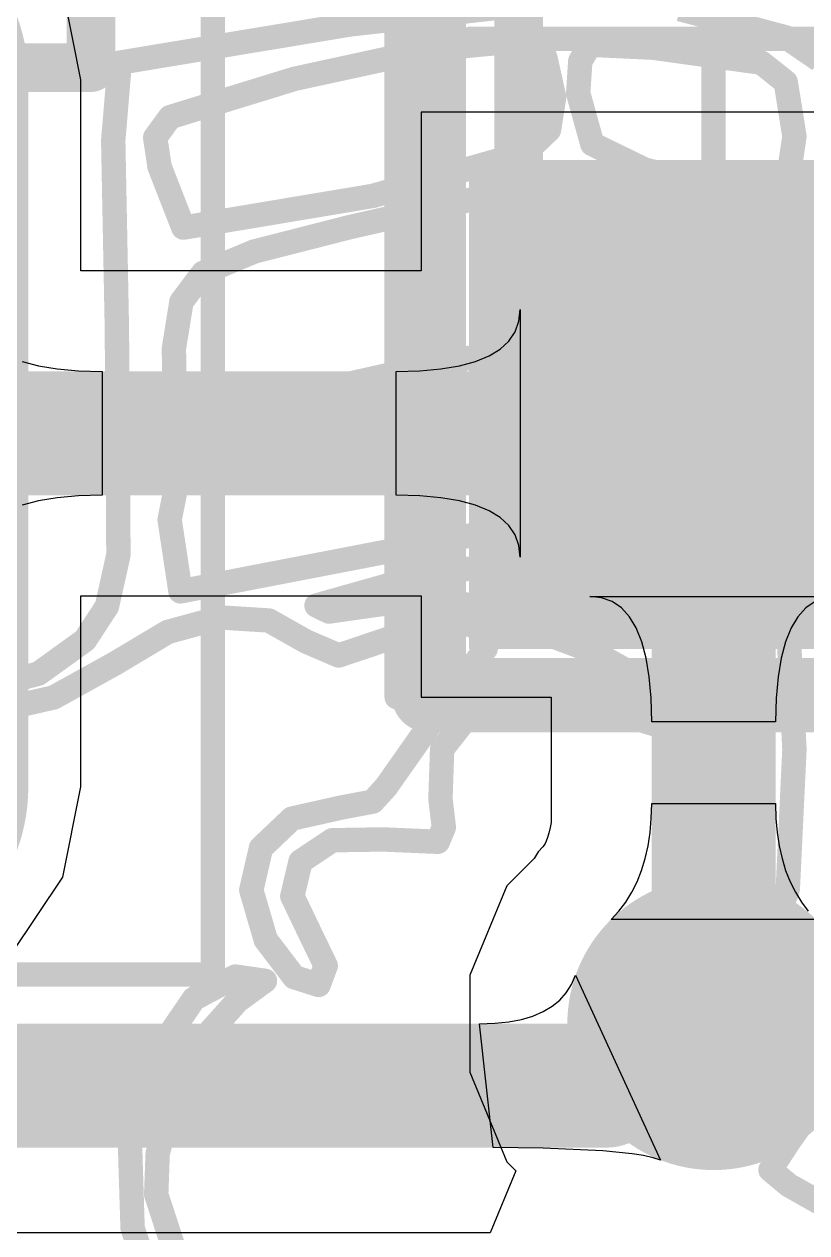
# Model space of a CAD drawing. Header units: inches. Extents: x 1.37 to 4.6, y 1.74 to 5.29.
# Drawn here: x 3.4121 to 3.4752, y 2.7634 to 2.8609 of the extents above; entities that cross this region are included whole.
import ezdxf

# ---------------------------------------------------------------- set-up
doc = ezdxf.new("R2010")
doc.units = ezdxf.units.IN
doc.header["$MEASUREMENT"] = 0
for name, color, linetype in [('BottomLayer', 5, 'Continuous'), ('BottomOverlay', 54, 'Continuous'), ('Mechanical13', 56, 'Continuous'), ('Mechanical15', 56, 'Continuous'), ('TopLayer', 1, 'Continuous'), ('TopOverlay', 2, 'Continuous'), ('TopPaste', 8, 'Continuous'), ('TopSolder', 216, 'Continuous'), ('ViaHoleLayer', 16, 'Continuous')]:
    doc.layers.add(name, color=color, linetype=linetype)

# ---------------------------------------------------------------- blocks, each defined once
blk = doc.blocks.new('SOP_16_20')
at = {"layer": 'TopSolder'}
h = blk.add_hatch(color=216, dxfattribs=at)
edge = h.paths.add_edge_path()
edge.add_arc((0.134843, 0.175), 0.014827, 270, 450)
edge.add_line((0.134843, 0.189827), (0.077756, 0.189827))
edge.add_arc((0.077756, 0.175), 0.014827, 90, 270)
edge.add_line((0.077756, 0.160173), (0.134843, 0.160173))
at = {"layer": 'Mechanical13', "const_width": 0.003937}
for points in [[(0.076772, 0.194882), (-0.076772, 0.194882)], [(0.076772, -0.194882), (0.076772, 0.194882)]]:
    blk.add_lwpolyline(points, dxfattribs=at)
at = {"layer": 'Mechanical13', "const_width": 0.001969}
blk.add_lwpolyline([(0.075787, 0.194882, 1), (0.077756, 0.194882, 1)], format="xyb", close=True, dxfattribs=at)
blk.add_lwpolyline([(0.075787, 0.194882, 1), (0.077756, 0.194882, 1)], format="xyb", close=True, dxfattribs=at)
at = {"layer": 'Mechanical15', "const_width": 0.001969}
for points in [[(0.15, 0.204724), (-0.15, 0.204724)], [(0.15, -0.204724), (0.15, 0.204724)]]:
    blk.add_lwpolyline(points, dxfattribs=at)
at = {"layer": 'Mechanical15', "const_width": 0.000984}
blk.add_lwpolyline([(0.149508, 0.204724, 1), (0.150492, 0.204724, 1)], format="xyb", close=True, dxfattribs=at)
blk.add_lwpolyline([(0.149508, 0.204724, 1), (0.150492, 0.204724, 1)], format="xyb", close=True, dxfattribs=at)
blk = doc.blocks.new('CAP_0603_167')
at = {"layer": 'TopLayer'}
blk.add_hatch(color=1, dxfattribs=at).paths.add_polyline_path([(0.011779, 0.018748), (0.043276, 0.018748), (0.043276, -0.012748), (0.011779, -0.012748)])
at = {"layer": 'TopPaste'}
blk.add_hatch(color=8, dxfattribs=at).paths.add_polyline_path([(0.011779, 0.018748), (0.043276, 0.018748), (0.043276, -0.012748), (0.011779, -0.012748)])
at = {"layer": 'TopSolder'}
blk.add_hatch(color=216, dxfattribs=at).paths.add_polyline_path([(0.007779, 0.022748), (0.047276, 0.022748), (0.047276, -0.016748), (0.007779, -0.016748)])
at = {"layer": 'Mechanical13', "const_width": 0.003937}
for points in [[(0.029496, -0.012748), (0.029496, 0.018748)], [(0.029496, -0.012748), (-0.033496, -0.012748)]]:
    blk.add_lwpolyline(points, dxfattribs=at)
at = {"layer": 'Mechanical13', "const_width": 0.001969}
blk.add_lwpolyline([(0.028512, -0.012748, 1), (0.03048, -0.012748, 1)], format="xyb", close=True, dxfattribs=at)
blk.add_lwpolyline([(0.028512, -0.012748, 1), (0.03048, -0.012748, 1)], format="xyb", close=True, dxfattribs=at)
at = {"layer": 'Mechanical15', "const_width": 0.001969}
for points in [[(0.05115, -0.022591), (0.05115, 0.028591)], [(-0.002, -0.016685), (-0.002, 0.022685)], [(0.017685, 0.003), (-0.021685, 0.003)], [(0.05115, -0.022591), (-0.05515, -0.022591)]]:
    blk.add_lwpolyline(points, dxfattribs=at)
at = {"layer": 'Mechanical15', "const_width": 0.000984}
for points in [[(0.017193, 0.003, 1), (0.018177, 0.003, 1)], [(-0.002492, -0.016685, 1), (-0.001508, -0.016685, 1)], [(0.050658, -0.022591, 1), (0.051642, -0.022591, 1)], [(0.050658, -0.022591, 1), (0.051642, -0.022591, 1)]]:
    blk.add_lwpolyline(points, format="xyb", close=True, dxfattribs=at)
at = {"layer": 'TopOverlay', "const_width": 0.006}
for points in [[(0.051, -0.02), (0.051, 0.026)], [(0.051, -0.02), (-0.054925, -0.02)]]:
    blk.add_lwpolyline(points, dxfattribs=at)
at = {"layer": 'TopOverlay', "const_width": 0.003}
blk.add_lwpolyline([(0.0495, -0.02, 1), (0.0525, -0.02, 1)], format="xyb", close=True, dxfattribs=at)
blk.add_lwpolyline([(0.0495, -0.02, 1), (0.0525, -0.02, 1)], format="xyb", close=True, dxfattribs=at)

msp = doc.modelspace()

# ---------------------------------------------------------------- hatches: boundary and pattern name
at = {"layer": 'BottomLayer'}
h = msp.add_hatch(color=5, dxfattribs=at)
edge = h.paths.add_edge_path()
edge.add_arc((3.467715, 2.780232), 0.011811, 0, 360)
at = {"layer": 'TopLayer'}
h = msp.add_hatch(color=1, dxfattribs=at)
edge = h.paths.add_edge_path()
edge.add_arc((3.467715, 2.780232), 0.011811, 0, 360)
at = {"layer": 'ViaHoleLayer'}
h = msp.add_hatch(color=16, dxfattribs=at)
edge = h.paths.add_edge_path()
edge.add_arc((3.467715, 2.780232), 0.005906, 0, 360)

# ---------------------------------------------------------------- linework, layer by layer
at = {"layer": 'BottomLayer'}
for p, q in [((3.455822, 2.78274), (3.456248, 2.783406)), ((3.456248, 2.783406), (3.456574, 2.784151)), ((3.456574, 2.784151), (3.463433, 2.769224)), ((3.455296, 2.782152), (3.455822, 2.78274)), ((3.453945, 2.781211), (3.454671, 2.781643)), ((3.454671, 2.781643), (3.455296, 2.782152)), ((3.451169, 2.780388), (3.452194, 2.780584)), ((3.452194, 2.780584), (3.45312, 2.780859)), ((3.45312, 2.780859), (3.453945, 2.781211)), ((3.448818, 2.780232), (3.450043, 2.780271)), ((3.449928, 2.770231), (3.448818, 2.780232)), ((3.450043, 2.780271), (3.451169, 2.780388)), ((3.453961, 2.770191), (3.449928, 2.770231)), ((3.458762, 2.76998), (3.453961, 2.770191)), ((3.46113, 2.769738), (3.458762, 2.76998)), ((3.462064, 2.769587), (3.46113, 2.769738)), ((3.462832, 2.769415), (3.462064, 2.769587)), ((3.463433, 2.769224), (3.462832, 2.769415))]:
    msp.add_line(p, q, dxfattribs=at)
at = {"layer": 'BottomLayer', "const_width": 0.01}
for points in [[(3.459029, 2.775231), (3.464029, 2.780232)], [(3.464029, 2.780232), (3.467715, 2.780232)], [(3.467715, 2.780232), (4.042715, 2.780232)], [(2.917715, 2.775231), (3.459029, 2.775231)]]:
    msp.add_lwpolyline(points, dxfattribs=at)
at = {"layer": 'BottomLayer', "const_width": 0.005}
for points in [[(3.461529, 2.780232, 1), (3.466529, 2.780232, 1)], [(3.461529, 2.780232, 1), (3.466529, 2.780232, 1)], [(3.465215, 2.780232, 1), (3.470215, 2.780232, 1)], [(3.465215, 2.780232, 1), (3.470215, 2.780232, 1)], [(3.456529, 2.775231, 1), (3.461529, 2.775231, 1)], [(3.456529, 2.775231, 1), (3.461529, 2.775231, 1)]]:
    msp.add_lwpolyline(points, format="xyb", close=True, dxfattribs=at)
at = {"layer": 'BottomOverlay', "const_width": 0.001969}
for points in [[(3.438346, 2.860924), (3.452869, 2.862562)], [(3.464998, 2.86216), (3.473609, 2.859864)], [(3.419768, 2.857839), (3.438346, 2.860924)], [(3.444849, 2.858914), (3.451194, 2.859515)], [(3.451194, 2.859515), (3.454126, 2.858256)], [(3.473609, 2.859864), (3.476244, 2.858052)], [(3.433899, 2.856539), (3.444849, 2.858914)], [(3.456952, 2.857975), (3.457745, 2.859287)], [(3.457745, 2.859287), (3.462842, 2.859046)], [(3.462842, 2.859046), (3.471573, 2.857834)], [(3.41924, 2.851549), (3.419768, 2.857839)], [(3.454126, 2.858256), (3.454838, 2.855055)], [(3.456779, 2.855375), (3.456952, 2.857975)], [(3.471573, 2.857834), (3.473539, 2.856267)], [(3.423828, 2.853439), (3.433899, 2.856539)], [(3.473539, 2.856267), (3.474241, 2.851883)], [(3.454424, 2.852414), (3.454838, 2.855055)], [(3.456779, 2.855375), (3.45792, 2.851265)], [(3.422627, 2.851793), (3.423828, 2.853439)], [(3.422627, 2.851793), (3.422983, 2.849434)], [(3.452511, 2.850568), (3.454424, 2.852414)], [(3.473561, 2.847323), (3.474241, 2.851883)], [(3.41924, 2.851549), (3.419535, 2.836436)], [(3.45792, 2.851265), (3.462114, 2.849221)], [(3.440181, 2.847077), (3.452511, 2.850568)], [(3.422983, 2.849434), (3.4249, 2.844519)], [(3.462114, 2.849221), (3.470846, 2.846939)], [(3.438346, 2.844562), (3.453383, 2.847973)], [(3.453383, 2.847973), (3.454411, 2.846195)], [(3.4249, 2.844519), (3.440181, 2.847077)], [(3.456779, 2.841471), (3.457431, 2.84687)], [(3.457431, 2.84687), (3.458467, 2.84761)], [(3.458467, 2.84761), (3.460174, 2.847385)], [(3.460174, 2.847385), (3.468905, 2.845103)], [(3.470846, 2.846939), (3.472521, 2.846702)], [(3.472521, 2.846702), (3.473561, 2.847323)], [(3.454411, 2.846195), (3.454838, 2.841696)], [(3.468905, 2.845103), (3.471577, 2.844225)], [(3.430619, 2.842589), (3.438346, 2.844562)], [(3.471577, 2.844225), (3.473207, 2.842947)], [(3.473207, 2.842947), (3.47402, 2.840969)], [(3.4265, 2.840866), (3.430619, 2.842589)], [(3.454623, 2.837951), (3.454838, 2.841696)], [(3.456779, 2.841471), (3.457572, 2.835803)], [(3.47402, 2.840969), (3.474241, 2.837994)], [(3.424751, 2.838539), (3.4265, 2.840866)], [(3.424137, 2.834756), (3.424751, 2.838539)], [(3.453172, 2.835753), (3.454623, 2.837951)], [(3.47349, 2.833362), (3.474241, 2.837994)], [(3.419535, 2.836436), (3.41966, 2.818098)], [(3.44928, 2.834275), (3.453172, 2.835753)], [(3.457572, 2.835803), (3.458899, 2.834792)], [(3.424137, 2.834756), (3.424229, 2.829896)], [(3.441741, 2.832688), (3.44928, 2.834275)], [(3.458899, 2.834792), (3.461144, 2.834523)], [(3.461144, 2.834523), (3.469875, 2.833328)], [(3.469875, 2.833328), (3.472168, 2.832907)], [(3.472168, 2.832907), (3.47349, 2.833362)], [(3.426077, 2.829158), (3.441741, 2.832688)], [(3.443534, 2.83119), (3.45146, 2.832249)], [(3.45146, 2.832249), (3.453401, 2.831851)], [(3.457127, 2.830506), (3.458658, 2.832206)], [(3.458658, 2.832206), (3.462098, 2.83241)], [(3.462098, 2.83241), (3.468178, 2.831397)], [(3.453401, 2.831851), (3.454405, 2.830822)], [(3.468178, 2.831397), (3.471278, 2.830566)], [(3.428159, 2.82773), (3.443534, 2.83119)], [(3.454405, 2.830822), (3.454838, 2.826826)], [(3.456779, 2.827032), (3.457127, 2.830506)], [(3.471278, 2.830566), (3.473123, 2.82938)], [(3.424229, 2.829896), (3.424916, 2.829063)], [(3.473123, 2.82938), (3.474011, 2.827505)], [(3.424916, 2.829063), (3.426077, 2.829158)], [(3.426075, 2.826961), (3.428159, 2.82773)], [(3.474011, 2.827505), (3.474241, 2.824606)], [(3.42473, 2.825693), (3.426075, 2.826961)], [(3.45391, 2.822077), (3.454838, 2.826826)], [(3.456779, 2.827032), (3.457008, 2.824133)], [(3.423794, 2.820931), (3.42473, 2.825693)], [(3.473893, 2.821132), (3.474241, 2.824606)], [(3.457008, 2.824133), (3.457897, 2.822258)], [(3.452566, 2.820845), (3.45391, 2.822077)], [(3.457897, 2.822258), (3.459742, 2.821072)], [(3.423794, 2.820931), (3.424669, 2.815147)], [(3.450473, 2.820124), (3.452566, 2.820845)], [(3.459742, 2.821072), (3.462842, 2.820241)], [(3.472362, 2.819432), (3.473893, 2.821132)], [(3.424669, 2.815147), (3.450473, 2.820124)], [(3.462842, 2.820241), (3.468921, 2.819228)], [(3.468921, 2.819228), (3.472362, 2.819432)], [(3.418735, 2.813942), (3.41966, 2.818098)], [(3.456643, 2.81586), (3.457672, 2.818469)], [(3.457672, 2.818469), (3.461144, 2.81831)], [(3.461144, 2.81831), (3.469875, 2.817115)], [(3.435653, 2.814007), (3.445354, 2.816748)], [(3.445354, 2.816748), (3.452429, 2.81734)], [(3.452429, 2.81734), (3.454163, 2.816654)], [(3.454163, 2.816654), (3.455188, 2.815237)], [(3.469875, 2.817115), (3.472304, 2.816764)], [(3.472304, 2.816764), (3.473611, 2.814969)], [(3.456276, 2.813524), (3.456643, 2.81586)], [(3.455188, 2.815237), (3.456276, 2.813524)], [(3.473611, 2.814969), (3.474241, 2.802375)], [(3.416954, 2.811212), (3.418735, 2.813942)], [(3.435653, 2.814007), (3.43666, 2.813518)], [(3.43666, 2.813518), (3.440752, 2.8141)], [(3.440752, 2.8141), (3.444269, 2.814486)], [(3.444269, 2.814486), (3.44799, 2.814058)], [(3.44799, 2.814058), (3.457704, 2.810402)], [(3.42363, 2.811866), (3.427919, 2.813041)], [(3.427919, 2.813041), (3.431804, 2.812797)], [(3.431804, 2.812797), (3.43484, 2.811086)], [(3.419384, 2.809327), (3.42363, 2.811866)], [(3.4412, 2.811236), (3.444997, 2.812532)], [(3.444997, 2.812532), (3.448171, 2.812458)], [(3.448171, 2.812458), (3.449261, 2.811705)], [(3.449261, 2.811705), (3.449317, 2.810536)], [(3.413205, 2.80851), (3.416954, 2.811212)], [(3.43484, 2.811086), (3.437444, 2.809971)], [(3.437444, 2.809971), (3.4412, 2.811236)], [(3.44608, 2.806205), (3.449317, 2.810536)], [(3.457704, 2.810402), (3.46424, 2.806779)], [(3.414435, 2.806586), (3.419384, 2.809327)], [(3.409056, 2.807386), (3.413205, 2.80851)], [(3.409465, 2.805446), (3.414435, 2.806586)], [(3.441256, 2.799342), (3.44608, 2.806205)], [(3.447897, 2.805092), (3.451829, 2.806346)], [(3.451829, 2.806346), (3.45746, 2.806086)], [(3.45746, 2.806086), (3.463247, 2.804329)], [(3.46424, 2.806779), (3.46817, 2.803069)], [(3.445797, 2.802413), (3.447897, 2.805092)], [(3.463247, 2.804329), (3.466529, 2.801358)], [(3.46817, 2.803069), (3.469904, 2.798686)], [(3.445661, 2.798395), (3.445797, 2.802413)], [(3.473704, 2.791106), (3.474241, 2.802375)], [(3.466529, 2.801358), (3.467291, 2.7972)], [(3.440186, 2.798171), (3.441256, 2.799342)], [(3.437613, 2.797685), (3.440186, 2.798171)], [(3.445661, 2.798395), (3.445935, 2.796102)], [(3.46985, 2.793044), (3.469904, 2.798686)], [(3.433664, 2.796799), (3.437613, 2.797685)], [(3.46552, 2.791882), (3.467291, 2.7972)], [(3.431172, 2.794432), (3.433664, 2.796799)], [(3.445444, 2.794928), (3.445935, 2.796102)], [(3.436927, 2.795054), (3.440996, 2.795118)], [(3.440996, 2.795118), (3.445444, 2.794928)], [(3.430386, 2.791024), (3.431172, 2.794432)], [(3.434365, 2.793346), (3.436927, 2.795054)], [(3.433699, 2.790535), (3.434365, 2.793346)], [(3.46985, 2.793044), (3.470238, 2.790199)], [(3.463517, 2.786831), (3.46552, 2.791882)], [(3.430386, 2.791024), (3.431555, 2.787013)], [(3.433699, 2.790535), (3.435313, 2.787161)], [(3.472955, 2.788875), (3.473704, 2.791106)], [(3.470238, 2.790199), (3.471816, 2.788515)], [(3.471816, 2.788515), (3.472955, 2.788875)], [(3.431555, 2.787013), (3.43385, 2.783998)], [(3.435313, 2.787161), (3.436399, 2.784925)], [(3.463517, 2.786831), (3.464513, 2.786156)], [(3.464513, 2.786156), (3.467012, 2.786043)], [(3.467012, 2.786043), (3.469902, 2.785627)], [(3.469902, 2.785627), (3.47234, 2.78448)], [(3.435822, 2.783371), (3.436399, 2.784925)], [(3.47234, 2.78448), (3.475592, 2.780594)], [(3.425753, 2.78225), (3.429098, 2.784045)], [(3.429098, 2.784045), (3.431493, 2.783701)], [(3.429275, 2.782089), (3.431493, 2.783701)], [(3.43385, 2.783998), (3.435822, 2.783371)], [(3.422537, 2.777527), (3.425753, 2.78225)], [(3.426331, 2.778782), (3.429275, 2.782089)], [(3.475592, 2.780594), (3.47624, 2.775589)], [(3.423815, 2.773493), (3.426331, 2.778782)], [(3.420585, 2.770755), (3.422537, 2.777527)], [(3.475423, 2.773042), (3.47624, 2.775589)], [(3.422828, 2.769744), (3.423815, 2.773493)], [(3.473756, 2.770666), (3.475423, 2.773042)], [(3.420585, 2.770755), (3.420805, 2.763716)], [(3.42271, 2.766451), (3.422828, 2.769744)], [(3.472307, 2.76843), (3.473756, 2.770666)], [(3.472307, 2.76843), (3.473791, 2.767195)], [(3.473791, 2.767195), (3.476682, 2.765565)], [(3.42271, 2.766451), (3.425393, 2.758231)], [(3.420805, 2.763716), (3.42309, 2.756997)]]:
    msp.add_lwpolyline(points, dxfattribs=at)
at = {"layer": 'BottomOverlay', "const_width": 0.000984}
for points in [[(3.437854, 2.860924, 1), (3.438838, 2.860924, 1)], [(3.437854, 2.860924, 1), (3.438838, 2.860924, 1)], [(3.450701, 2.859515, 1), (3.451686, 2.859515, 1)], [(3.450701, 2.859515, 1), (3.451686, 2.859515, 1)], [(3.473117, 2.859864, 1), (3.474101, 2.859864, 1)], [(3.473117, 2.859864, 1), (3.474101, 2.859864, 1)], [(3.444357, 2.858914, 1), (3.445341, 2.858914, 1)], [(3.444357, 2.858914, 1), (3.445341, 2.858914, 1)], [(3.457253, 2.859287, 1), (3.458237, 2.859287, 1)], [(3.457253, 2.859287, 1), (3.458237, 2.859287, 1)], [(3.46235, 2.859046, 1), (3.463334, 2.859046, 1)], [(3.46235, 2.859046, 1), (3.463334, 2.859046, 1)], [(3.419276, 2.857839, 1), (3.42026, 2.857839, 1)], [(3.419276, 2.857839, 1), (3.42026, 2.857839, 1)], [(3.453634, 2.858256, 1), (3.454618, 2.858256, 1)], [(3.453634, 2.858256, 1), (3.454618, 2.858256, 1)], [(3.456459, 2.857975, 1), (3.457444, 2.857975, 1)], [(3.456459, 2.857975, 1), (3.457444, 2.857975, 1)], [(3.471081, 2.857834, 1), (3.472065, 2.857834, 1)], [(3.471081, 2.857834, 1), (3.472065, 2.857834, 1)], [(3.433407, 2.856539, 1), (3.434391, 2.856539, 1)], [(3.433407, 2.856539, 1), (3.434391, 2.856539, 1)], [(3.473047, 2.856267, 1), (3.474031, 2.856267, 1)], [(3.473047, 2.856267, 1), (3.474031, 2.856267, 1)], [(3.454346, 2.855055, 1), (3.45533, 2.855055, 1)], [(3.454346, 2.855055, 1), (3.45533, 2.855055, 1)], [(3.456287, 2.855375, 1), (3.457271, 2.855375, 1)], [(3.456287, 2.855375, 1), (3.457271, 2.855375, 1)], [(3.423336, 2.853439, 1), (3.42432, 2.853439, 1)], [(3.423336, 2.853439, 1), (3.42432, 2.853439, 1)], [(3.422135, 2.851793, 1), (3.423119, 2.851793, 1)], [(3.422135, 2.851793, 1), (3.423119, 2.851793, 1)], [(3.453932, 2.852414, 1), (3.454916, 2.852414, 1)], [(3.453932, 2.852414, 1), (3.454916, 2.852414, 1)], [(3.473749, 2.851883, 1), (3.474733, 2.851883, 1)], [(3.473749, 2.851883, 1), (3.474733, 2.851883, 1)], [(3.418747, 2.851549, 1), (3.419732, 2.851549, 1)], [(3.418747, 2.851549, 1), (3.419732, 2.851549, 1)], [(3.457428, 2.851265, 1), (3.458412, 2.851265, 1)], [(3.457428, 2.851265, 1), (3.458412, 2.851265, 1)], [(3.452019, 2.850568, 1), (3.453003, 2.850568, 1)], [(3.452019, 2.850568, 1), (3.453003, 2.850568, 1)], [(3.422491, 2.849434, 1), (3.423475, 2.849434, 1)], [(3.422491, 2.849434, 1), (3.423475, 2.849434, 1)], [(3.461622, 2.849221, 1), (3.462606, 2.849221, 1)], [(3.461622, 2.849221, 1), (3.462606, 2.849221, 1)], [(3.452891, 2.847973, 1), (3.453875, 2.847973, 1)], [(3.452891, 2.847973, 1), (3.453875, 2.847973, 1)], [(3.439689, 2.847077, 1), (3.440673, 2.847077, 1)], [(3.439689, 2.847077, 1), (3.440673, 2.847077, 1)], [(3.456939, 2.84687, 1), (3.457923, 2.84687, 1)], [(3.456939, 2.84687, 1), (3.457923, 2.84687, 1)], [(3.457975, 2.84761, 1), (3.458959, 2.84761, 1)], [(3.457975, 2.84761, 1), (3.458959, 2.84761, 1)], [(3.459682, 2.847385, 1), (3.460666, 2.847385, 1)], [(3.459682, 2.847385, 1), (3.460666, 2.847385, 1)], [(3.470353, 2.846939, 1), (3.471338, 2.846939, 1)], [(3.470353, 2.846939, 1), (3.471338, 2.846939, 1)], [(3.473069, 2.847323, 1), (3.474053, 2.847323, 1)], [(3.473069, 2.847323, 1), (3.474053, 2.847323, 1)], [(3.453919, 2.846195, 1), (3.454903, 2.846195, 1)], [(3.453919, 2.846195, 1), (3.454903, 2.846195, 1)], [(3.472029, 2.846702, 1), (3.473013, 2.846702, 1)], [(3.472029, 2.846702, 1), (3.473013, 2.846702, 1)], [(3.468413, 2.845103, 1), (3.469397, 2.845103, 1)], [(3.468413, 2.845103, 1), (3.469397, 2.845103, 1)], [(3.424408, 2.844519, 1), (3.425392, 2.844519, 1)], [(3.424408, 2.844519, 1), (3.425392, 2.844519, 1)], [(3.437854, 2.844562, 1), (3.438838, 2.844562, 1)], [(3.437854, 2.844562, 1), (3.438838, 2.844562, 1)], [(3.471085, 2.844225, 1), (3.472069, 2.844225, 1)], [(3.471085, 2.844225, 1), (3.472069, 2.844225, 1)], [(3.472715, 2.842947, 1), (3.473699, 2.842947, 1)], [(3.472715, 2.842947, 1), (3.473699, 2.842947, 1)], [(3.430127, 2.842589, 1), (3.431112, 2.842589, 1)], [(3.430127, 2.842589, 1), (3.431112, 2.842589, 1)], [(3.454346, 2.841696, 1), (3.45533, 2.841696, 1)], [(3.454346, 2.841696, 1), (3.45533, 2.841696, 1)], [(3.456287, 2.841471, 1), (3.457271, 2.841471, 1)], [(3.456287, 2.841471, 1), (3.457271, 2.841471, 1)], [(3.473528, 2.840969, 1), (3.474512, 2.840969, 1)], [(3.473528, 2.840969, 1), (3.474512, 2.840969, 1)], [(3.426008, 2.840866, 1), (3.426992, 2.840866, 1)], [(3.426008, 2.840866, 1), (3.426992, 2.840866, 1)], [(3.424259, 2.838539, 1), (3.425243, 2.838539, 1)], [(3.424259, 2.838539, 1), (3.425243, 2.838539, 1)], [(3.454131, 2.837951, 1), (3.455115, 2.837951, 1)], [(3.454131, 2.837951, 1), (3.455115, 2.837951, 1)], [(3.473749, 2.837994, 1), (3.474733, 2.837994, 1)], [(3.473749, 2.837994, 1), (3.474733, 2.837994, 1)], [(3.419043, 2.836436, 1), (3.420027, 2.836436, 1)], [(3.419043, 2.836436, 1), (3.420027, 2.836436, 1)], [(3.45268, 2.835753, 1), (3.453664, 2.835753, 1)], [(3.45268, 2.835753, 1), (3.453664, 2.835753, 1)], [(3.457079, 2.835803, 1), (3.458064, 2.835803, 1)], [(3.457079, 2.835803, 1), (3.458064, 2.835803, 1)], [(3.423645, 2.834756, 1), (3.424629, 2.834756, 1)], [(3.423645, 2.834756, 1), (3.424629, 2.834756, 1)], [(3.448788, 2.834275, 1), (3.449772, 2.834275, 1)], [(3.448788, 2.834275, 1), (3.449772, 2.834275, 1)], [(3.458407, 2.834792, 1), (3.459391, 2.834792, 1)], [(3.458407, 2.834792, 1), (3.459391, 2.834792, 1)], [(3.460652, 2.834523, 1), (3.461636, 2.834523, 1)], [(3.460652, 2.834523, 1), (3.461636, 2.834523, 1)], [(3.469383, 2.833328, 1), (3.470368, 2.833328, 1)], [(3.469383, 2.833328, 1), (3.470368, 2.833328, 1)], [(3.472998, 2.833362, 1), (3.473982, 2.833362, 1)], [(3.472998, 2.833362, 1), (3.473982, 2.833362, 1)], [(3.441249, 2.832688, 1), (3.442233, 2.832688, 1)], [(3.441249, 2.832688, 1), (3.442233, 2.832688, 1)], [(3.450968, 2.832249, 1), (3.451952, 2.832249, 1)], [(3.450968, 2.832249, 1), (3.451952, 2.832249, 1)], [(3.458165, 2.832206, 1), (3.45915, 2.832206, 1)], [(3.458165, 2.832206, 1), (3.45915, 2.832206, 1)], [(3.461606, 2.83241, 1), (3.462591, 2.83241, 1)], [(3.461606, 2.83241, 1), (3.462591, 2.83241, 1)], [(3.471676, 2.832907, 1), (3.472661, 2.832907, 1)], [(3.471676, 2.832907, 1), (3.472661, 2.832907, 1)], [(3.452909, 2.831851, 1), (3.453893, 2.831851, 1)], [(3.452909, 2.831851, 1), (3.453893, 2.831851, 1)], [(3.467686, 2.831397, 1), (3.46867, 2.831397, 1)], [(3.467686, 2.831397, 1), (3.46867, 2.831397, 1)], [(3.443042, 2.83119, 1), (3.444026, 2.83119, 1)], [(3.443042, 2.83119, 1), (3.444026, 2.83119, 1)], [(3.453913, 2.830822, 1), (3.454897, 2.830822, 1)], [(3.453913, 2.830822, 1), (3.454897, 2.830822, 1)], [(3.456635, 2.830506, 1), (3.457619, 2.830506, 1)], [(3.456635, 2.830506, 1), (3.457619, 2.830506, 1)], [(3.470786, 2.830566, 1), (3.47177, 2.830566, 1)], [(3.470786, 2.830566, 1), (3.47177, 2.830566, 1)], [(3.423737, 2.829896, 1), (3.424721, 2.829896, 1)], [(3.423737, 2.829896, 1), (3.424721, 2.829896, 1)], [(3.472631, 2.82938, 1), (3.473615, 2.82938, 1)], [(3.472631, 2.82938, 1), (3.473615, 2.82938, 1)], [(3.424424, 2.829063, 1), (3.425408, 2.829063, 1)], [(3.424424, 2.829063, 1), (3.425408, 2.829063, 1)], [(3.425585, 2.829158, 1), (3.42657, 2.829158, 1)], [(3.425585, 2.829158, 1), (3.42657, 2.829158, 1)], [(3.427667, 2.82773, 1), (3.428651, 2.82773, 1)], [(3.427667, 2.82773, 1), (3.428651, 2.82773, 1)], [(3.473519, 2.827505, 1), (3.474503, 2.827505, 1)], [(3.473519, 2.827505, 1), (3.474503, 2.827505, 1)], [(3.425583, 2.826961, 1), (3.426567, 2.826961, 1)], [(3.425583, 2.826961, 1), (3.426567, 2.826961, 1)], [(3.454346, 2.826826, 1), (3.45533, 2.826826, 1)], [(3.454346, 2.826826, 1), (3.45533, 2.826826, 1)], [(3.456287, 2.827032, 1), (3.457271, 2.827032, 1)], [(3.456287, 2.827032, 1), (3.457271, 2.827032, 1)], [(3.424238, 2.825693, 1), (3.425222, 2.825693, 1)], [(3.424238, 2.825693, 1), (3.425222, 2.825693, 1)], [(3.473749, 2.824606, 1), (3.474733, 2.824606, 1)], [(3.473749, 2.824606, 1), (3.474733, 2.824606, 1)], [(3.456516, 2.824133, 1), (3.457501, 2.824133, 1)], [(3.456516, 2.824133, 1), (3.457501, 2.824133, 1)], [(3.453418, 2.822077, 1), (3.454402, 2.822077, 1)], [(3.453418, 2.822077, 1), (3.454402, 2.822077, 1)], [(3.457404, 2.822258, 1), (3.458389, 2.822258, 1)], [(3.457404, 2.822258, 1), (3.458389, 2.822258, 1)], [(3.423302, 2.820931, 1), (3.424286, 2.820931, 1)], [(3.423302, 2.820931, 1), (3.424286, 2.820931, 1)], [(3.452074, 2.820845, 1), (3.453058, 2.820845, 1)], [(3.452074, 2.820845, 1), (3.453058, 2.820845, 1)], [(3.45925, 2.821072, 1), (3.460234, 2.821072, 1)], [(3.45925, 2.821072, 1), (3.460234, 2.821072, 1)], [(3.473401, 2.821132, 1), (3.474385, 2.821132, 1)], [(3.473401, 2.821132, 1), (3.474385, 2.821132, 1)], [(3.449981, 2.820124, 1), (3.450965, 2.820124, 1)], [(3.449981, 2.820124, 1), (3.450965, 2.820124, 1)], [(3.46235, 2.820241, 1), (3.463334, 2.820241, 1)], [(3.46235, 2.820241, 1), (3.463334, 2.820241, 1)], [(3.468429, 2.819228, 1), (3.469413, 2.819228, 1)], [(3.468429, 2.819228, 1), (3.469413, 2.819228, 1)], [(3.47187, 2.819432, 1), (3.472854, 2.819432, 1)], [(3.47187, 2.819432, 1), (3.472854, 2.819432, 1)], [(3.419168, 2.818098, 1), (3.420153, 2.818098, 1)], [(3.419168, 2.818098, 1), (3.420153, 2.818098, 1)], [(3.45718, 2.818469, 1), (3.458164, 2.818469, 1)], [(3.45718, 2.818469, 1), (3.458164, 2.818469, 1)], [(3.460652, 2.81831, 1), (3.461636, 2.81831, 1)], [(3.460652, 2.81831, 1), (3.461636, 2.81831, 1)], [(3.444862, 2.816748, 1), (3.445846, 2.816748, 1)], [(3.444862, 2.816748, 1), (3.445846, 2.816748, 1)], [(3.451937, 2.81734, 1), (3.452921, 2.81734, 1)], [(3.451937, 2.81734, 1), (3.452921, 2.81734, 1)], [(3.453671, 2.816654, 1), (3.454656, 2.816654, 1)], [(3.453671, 2.816654, 1), (3.454656, 2.816654, 1)], [(3.469383, 2.817115, 1), (3.470368, 2.817115, 1)], [(3.469383, 2.817115, 1), (3.470368, 2.817115, 1)], [(3.471812, 2.816764, 1), (3.472796, 2.816764, 1)], [(3.471812, 2.816764, 1), (3.472796, 2.816764, 1)], [(3.456151, 2.81586, 1), (3.457135, 2.81586, 1)], [(3.456151, 2.81586, 1), (3.457135, 2.81586, 1)], [(3.424177, 2.815147, 1), (3.425161, 2.815147, 1)], [(3.424177, 2.815147, 1), (3.425161, 2.815147, 1)], [(3.454695, 2.815237, 1), (3.45568, 2.815237, 1)], [(3.454695, 2.815237, 1), (3.45568, 2.815237, 1)], [(3.473119, 2.814969, 1), (3.474103, 2.814969, 1)], [(3.473119, 2.814969, 1), (3.474103, 2.814969, 1)], [(3.418243, 2.813942, 1), (3.419227, 2.813942, 1)], [(3.418243, 2.813942, 1), (3.419227, 2.813942, 1)], [(3.435161, 2.814007, 1), (3.436145, 2.814007, 1)], [(3.435161, 2.814007, 1), (3.436145, 2.814007, 1)], [(3.44026, 2.8141, 1), (3.441244, 2.8141, 1)], [(3.44026, 2.8141, 1), (3.441244, 2.8141, 1)], [(3.443777, 2.814486, 1), (3.444761, 2.814486, 1)], [(3.443777, 2.814486, 1), (3.444761, 2.814486, 1)], [(3.447498, 2.814058, 1), (3.448482, 2.814058, 1)], [(3.447498, 2.814058, 1), (3.448482, 2.814058, 1)], [(3.427427, 2.813041, 1), (3.428411, 2.813041, 1)], [(3.427427, 2.813041, 1), (3.428411, 2.813041, 1)], [(3.431312, 2.812797, 1), (3.432296, 2.812797, 1)], [(3.431312, 2.812797, 1), (3.432296, 2.812797, 1)], [(3.436168, 2.813518, 1), (3.437153, 2.813518, 1)], [(3.436168, 2.813518, 1), (3.437153, 2.813518, 1)], [(3.455784, 2.813524, 1), (3.456768, 2.813524, 1)], [(3.455784, 2.813524, 1), (3.456768, 2.813524, 1)], [(3.423138, 2.811866, 1), (3.424122, 2.811866, 1)], [(3.423138, 2.811866, 1), (3.424122, 2.811866, 1)], [(3.444505, 2.812532, 1), (3.445489, 2.812532, 1)], [(3.444505, 2.812532, 1), (3.445489, 2.812532, 1)], [(3.447679, 2.812458, 1), (3.448664, 2.812458, 1)], [(3.447679, 2.812458, 1), (3.448664, 2.812458, 1)], [(3.448769, 2.811705, 1), (3.449753, 2.811705, 1)], [(3.448769, 2.811705, 1), (3.449753, 2.811705, 1)], [(3.416462, 2.811212, 1), (3.417446, 2.811212, 1)], [(3.416462, 2.811212, 1), (3.417446, 2.811212, 1)], [(3.434348, 2.811086, 1), (3.435332, 2.811086, 1)], [(3.434348, 2.811086, 1), (3.435332, 2.811086, 1)], [(3.440708, 2.811236, 1), (3.441692, 2.811236, 1)], [(3.440708, 2.811236, 1), (3.441692, 2.811236, 1)], [(3.436952, 2.809971, 1), (3.437937, 2.809971, 1)], [(3.436952, 2.809971, 1), (3.437937, 2.809971, 1)], [(3.448825, 2.810536, 1), (3.449809, 2.810536, 1)], [(3.448825, 2.810536, 1), (3.449809, 2.810536, 1)], [(3.457212, 2.810402, 1), (3.458196, 2.810402, 1)], [(3.457212, 2.810402, 1), (3.458196, 2.810402, 1)], [(3.418891, 2.809327, 1), (3.419876, 2.809327, 1)], [(3.418891, 2.809327, 1), (3.419876, 2.809327, 1)], [(3.412713, 2.80851, 1), (3.413697, 2.80851, 1)], [(3.412713, 2.80851, 1), (3.413697, 2.80851, 1)], [(3.413943, 2.806586, 1), (3.414927, 2.806586, 1)], [(3.413943, 2.806586, 1), (3.414927, 2.806586, 1)], [(3.445588, 2.806205, 1), (3.446572, 2.806205, 1)], [(3.445588, 2.806205, 1), (3.446572, 2.806205, 1)], [(3.451337, 2.806346, 1), (3.452322, 2.806346, 1)], [(3.451337, 2.806346, 1), (3.452322, 2.806346, 1)], [(3.456968, 2.806086, 1), (3.457952, 2.806086, 1)], [(3.456968, 2.806086, 1), (3.457952, 2.806086, 1)], [(3.463748, 2.806779, 1), (3.464733, 2.806779, 1)], [(3.463748, 2.806779, 1), (3.464733, 2.806779, 1)], [(3.447405, 2.805092, 1), (3.44839, 2.805092, 1)], [(3.447405, 2.805092, 1), (3.44839, 2.805092, 1)], [(3.462755, 2.804329, 1), (3.463739, 2.804329, 1)], [(3.462755, 2.804329, 1), (3.463739, 2.804329, 1)], [(3.467678, 2.803069, 1), (3.468663, 2.803069, 1)], [(3.467678, 2.803069, 1), (3.468663, 2.803069, 1)], [(3.445305, 2.802413, 1), (3.446289, 2.802413, 1)], [(3.445305, 2.802413, 1), (3.446289, 2.802413, 1)], [(3.473749, 2.802375, 1), (3.474733, 2.802375, 1)], [(3.473749, 2.802375, 1), (3.474733, 2.802375, 1)], [(3.466037, 2.801358, 1), (3.467021, 2.801358, 1)], [(3.466037, 2.801358, 1), (3.467021, 2.801358, 1)], [(3.440764, 2.799342, 1), (3.441748, 2.799342, 1)], [(3.440764, 2.799342, 1), (3.441748, 2.799342, 1)], [(3.439694, 2.798171, 1), (3.440678, 2.798171, 1)], [(3.439694, 2.798171, 1), (3.440678, 2.798171, 1)], [(3.445169, 2.798395, 1), (3.446153, 2.798395, 1)], [(3.445169, 2.798395, 1), (3.446153, 2.798395, 1)], [(3.469412, 2.798686, 1), (3.470396, 2.798686, 1)], [(3.469412, 2.798686, 1), (3.470396, 2.798686, 1)], [(3.43712, 2.797685, 1), (3.438105, 2.797685, 1)], [(3.43712, 2.797685, 1), (3.438105, 2.797685, 1)], [(3.466799, 2.7972, 1), (3.467784, 2.7972, 1)], [(3.466799, 2.7972, 1), (3.467784, 2.7972, 1)], [(3.433172, 2.796799, 1), (3.434156, 2.796799, 1)], [(3.433172, 2.796799, 1), (3.434156, 2.796799, 1)], [(3.445443, 2.796102, 1), (3.446427, 2.796102, 1)], [(3.445443, 2.796102, 1), (3.446427, 2.796102, 1)], [(3.440504, 2.795118, 1), (3.441488, 2.795118, 1)], [(3.440504, 2.795118, 1), (3.441488, 2.795118, 1)], [(3.43068, 2.794432, 1), (3.431664, 2.794432, 1)], [(3.43068, 2.794432, 1), (3.431664, 2.794432, 1)], [(3.436435, 2.795054, 1), (3.437419, 2.795054, 1)], [(3.436435, 2.795054, 1), (3.437419, 2.795054, 1)], [(3.444952, 2.794928, 1), (3.445936, 2.794928, 1)], [(3.444952, 2.794928, 1), (3.445936, 2.794928, 1)], [(3.433873, 2.793346, 1), (3.434858, 2.793346, 1)], [(3.433873, 2.793346, 1), (3.434858, 2.793346, 1)], [(3.469358, 2.793044, 1), (3.470342, 2.793044, 1)], [(3.469358, 2.793044, 1), (3.470342, 2.793044, 1)], [(3.465027, 2.791882, 1), (3.466012, 2.791882, 1)], [(3.465027, 2.791882, 1), (3.466012, 2.791882, 1)], [(3.429894, 2.791024, 1), (3.430878, 2.791024, 1)], [(3.429894, 2.791024, 1), (3.430878, 2.791024, 1)], [(3.433206, 2.790535, 1), (3.434191, 2.790535, 1)], [(3.433206, 2.790535, 1), (3.434191, 2.790535, 1)], [(3.473212, 2.791106, 1), (3.474196, 2.791106, 1)], [(3.473212, 2.791106, 1), (3.474196, 2.791106, 1)], [(3.469746, 2.790199, 1), (3.470731, 2.790199, 1)], [(3.469746, 2.790199, 1), (3.470731, 2.790199, 1)], [(3.471324, 2.788515, 1), (3.472308, 2.788515, 1)], [(3.471324, 2.788515, 1), (3.472308, 2.788515, 1)], [(3.472463, 2.788875, 1), (3.473447, 2.788875, 1)], [(3.472463, 2.788875, 1), (3.473447, 2.788875, 1)], [(3.431063, 2.787013, 1), (3.432047, 2.787013, 1)], [(3.431063, 2.787013, 1), (3.432047, 2.787013, 1)], [(3.434821, 2.787161, 1), (3.435805, 2.787161, 1)], [(3.434821, 2.787161, 1), (3.435805, 2.787161, 1)], [(3.463025, 2.786831, 1), (3.464009, 2.786831, 1)], [(3.463025, 2.786831, 1), (3.464009, 2.786831, 1)], [(3.464021, 2.786156, 1), (3.465005, 2.786156, 1)], [(3.464021, 2.786156, 1), (3.465005, 2.786156, 1)], [(3.466519, 2.786043, 1), (3.467504, 2.786043, 1)], [(3.466519, 2.786043, 1), (3.467504, 2.786043, 1)], [(3.46941, 2.785627, 1), (3.470394, 2.785627, 1)], [(3.46941, 2.785627, 1), (3.470394, 2.785627, 1)], [(3.435907, 2.784925, 1), (3.436891, 2.784925, 1)], [(3.435907, 2.784925, 1), (3.436891, 2.784925, 1)], [(3.471848, 2.78448, 1), (3.472832, 2.78448, 1)], [(3.471848, 2.78448, 1), (3.472832, 2.78448, 1)], [(3.428606, 2.784045, 1), (3.429591, 2.784045, 1)], [(3.428606, 2.784045, 1), (3.429591, 2.784045, 1)], [(3.431001, 2.783701, 1), (3.431985, 2.783701, 1)], [(3.431001, 2.783701, 1), (3.431985, 2.783701, 1)], [(3.433358, 2.783998, 1), (3.434342, 2.783998, 1)], [(3.433358, 2.783998, 1), (3.434342, 2.783998, 1)], [(3.435329, 2.783371, 1), (3.436314, 2.783371, 1)], [(3.435329, 2.783371, 1), (3.436314, 2.783371, 1)], [(3.425261, 2.78225, 1), (3.426245, 2.78225, 1)], [(3.425261, 2.78225, 1), (3.426245, 2.78225, 1)], [(3.428783, 2.782089, 1), (3.429767, 2.782089, 1)], [(3.428783, 2.782089, 1), (3.429767, 2.782089, 1)], [(3.4751, 2.780594, 1), (3.476084, 2.780594, 1)], [(3.4751, 2.780594, 1), (3.476084, 2.780594, 1)], [(3.425838, 2.778782, 1), (3.426823, 2.778782, 1)], [(3.425838, 2.778782, 1), (3.426823, 2.778782, 1)], [(3.422044, 2.777527, 1), (3.423029, 2.777527, 1)], [(3.422044, 2.777527, 1), (3.423029, 2.777527, 1)], [(3.423323, 2.773493, 1), (3.424307, 2.773493, 1)], [(3.423323, 2.773493, 1), (3.424307, 2.773493, 1)], [(3.47493, 2.773042, 1), (3.475915, 2.773042, 1)], [(3.47493, 2.773042, 1), (3.475915, 2.773042, 1)], [(3.420093, 2.770755, 1), (3.421077, 2.770755, 1)], [(3.420093, 2.770755, 1), (3.421077, 2.770755, 1)], [(3.422336, 2.769744, 1), (3.42332, 2.769744, 1)], [(3.422336, 2.769744, 1), (3.42332, 2.769744, 1)], [(3.473264, 2.770666, 1), (3.474248, 2.770666, 1)], [(3.473264, 2.770666, 1), (3.474248, 2.770666, 1)], [(3.471815, 2.76843, 1), (3.472799, 2.76843, 1)], [(3.471815, 2.76843, 1), (3.472799, 2.76843, 1)], [(3.473299, 2.767195, 1), (3.474283, 2.767195, 1)], [(3.473299, 2.767195, 1), (3.474283, 2.767195, 1)], [(3.422218, 2.766451, 1), (3.423202, 2.766451, 1)], [(3.422218, 2.766451, 1), (3.423202, 2.766451, 1)], [(3.420313, 2.763716, 1), (3.421297, 2.763716, 1)], [(3.420313, 2.763716, 1), (3.421297, 2.763716, 1)]]:
    msp.add_lwpolyline(points, format="xyb", close=True, dxfattribs=at)
at = {"layer": 'TopLayer'}
for p, q in [((3.416625, 2.856456), (3.415173, 2.863752)), ((3.416625, 2.841038), (3.416625, 2.856456)), ((3.491337, 2.853854), (3.444093, 2.853854)), ((3.444093, 2.853854), (3.444093, 2.841038)), ((3.444093, 2.841038), (3.416625, 2.841038)), ((3.451987, 2.836962), (3.452087, 2.837912)), ((3.452087, 2.837912), (3.452087, 2.817912)), ((3.451187, 2.835362), (3.451687, 2.836112)), ((3.451687, 2.836112), (3.451987, 2.836962)), ((3.450487, 2.834712), (3.451187, 2.835362)), ((3.448487, 2.833712), (3.449587, 2.834162)), ((3.449587, 2.834162), (3.450487, 2.834712)), ((3.41188, 2.833712), (3.413196, 2.833362)), ((3.413196, 2.833362), (3.414714, 2.833112)), ((3.445687, 2.833112), (3.447187, 2.833362)), ((3.447187, 2.833362), (3.448487, 2.833712)), ((3.414714, 2.833112), (3.416434, 2.832962)), ((3.416434, 2.832962), (3.418357, 2.832912)), ((3.418357, 2.832912), (3.418357, 2.822912)), ((3.442087, 2.832912), (3.443987, 2.832962)), ((3.442087, 2.822912), (3.442087, 2.832912)), ((3.443987, 2.832962), (3.445687, 2.833112)), ((3.413196, 2.822462), (3.41188, 2.822112)), ((3.414714, 2.822712), (3.413196, 2.822462)), ((3.416434, 2.822862), (3.414714, 2.822712)), ((3.418357, 2.822912), (3.416434, 2.822862)), ((3.443987, 2.822862), (3.442087, 2.822912)), ((3.445687, 2.822712), (3.443987, 2.822862)), ((3.447187, 2.822462), (3.445687, 2.822712)), ((3.448487, 2.822112), (3.447187, 2.822462)), ((3.449587, 2.821662), (3.448487, 2.822112)), ((3.450487, 2.821112), (3.449587, 2.821662)), ((3.451187, 2.820462), (3.450487, 2.821112)), ((3.451687, 2.819712), (3.451187, 2.820462)), ((3.451987, 2.818862), (3.451687, 2.819712)), ((3.452087, 2.817912), (3.451987, 2.818862)), ((3.416625, 2.799369), (3.416625, 2.814786)), ((3.416625, 2.814786), (3.444093, 2.814786)), ((3.444093, 2.814786), (3.444093, 2.806609)), ((3.458665, 2.814622), (3.457715, 2.814723)), ((3.457715, 2.814723), (3.477715, 2.814723)), ((3.459515, 2.814319), (3.458665, 2.814622)), ((3.460265, 2.813813), (3.459515, 2.814319)), ((3.460915, 2.813104), (3.460265, 2.813813)), ((3.475165, 2.813813), (3.474515, 2.813104)), ((3.475915, 2.814319), (3.475165, 2.813813)), ((3.461465, 2.812193), (3.460915, 2.813104)), ((3.474515, 2.813104), (3.473965, 2.812193)), ((3.461915, 2.81108), (3.461465, 2.812193)), ((3.473965, 2.812193), (3.473515, 2.81108)), ((3.462265, 2.809765), (3.461915, 2.81108)), ((3.473515, 2.81108), (3.473165, 2.809765)), ((3.462515, 2.808247), (3.462265, 2.809765)), ((3.473165, 2.809765), (3.472915, 2.808247)), ((3.462665, 2.806526), (3.462515, 2.808247)), ((3.472915, 2.808247), (3.472765, 2.806526)), ((3.444093, 2.806609), (3.454589, 2.806609)), ((3.454589, 2.806609), (3.454589, 2.796497)), ((3.462715, 2.804603), (3.462665, 2.806526)), ((3.472765, 2.806526), (3.472715, 2.804603)), ((3.472715, 2.804603), (3.462715, 2.804603)), ((3.415173, 2.792072), (3.416625, 2.799369)), ((3.462683, 2.796818), (3.462715, 2.798019)), ((3.462715, 2.798019), (3.472715, 2.798019)), ((3.472715, 2.798019), (3.472748, 2.796818)), ((3.454589, 2.796497), (3.454525, 2.79607)), ((3.462585, 2.795677), (3.462683, 2.796818)), ((3.472748, 2.796818), (3.472846, 2.795677)), ((3.454315, 2.795262), (3.454206, 2.794987)), ((3.454424, 2.79562), (3.454315, 2.795262)), ((3.454525, 2.79607), (3.454424, 2.79562)), ((3.462421, 2.794594), (3.462585, 2.795677)), ((3.472846, 2.795677), (3.473009, 2.794594)), ((3.453917, 2.794509), (3.453559, 2.794123)), ((3.454008, 2.794629), (3.453917, 2.794509)), ((3.454103, 2.794781), (3.454008, 2.794629)), ((3.454206, 2.794987), (3.454103, 2.794781)), ((3.462192, 2.79357), (3.462421, 2.794594)), ((3.473009, 2.794594), (3.473238, 2.79357)), ((3.453226, 2.793581), (3.451027, 2.791382)), ((3.453559, 2.794123), (3.453226, 2.793581)), ((3.461898, 2.792606), (3.462192, 2.79357)), ((3.473238, 2.79357), (3.473532, 2.792606)), ((3.461539, 2.7917), (3.461898, 2.792606)), ((3.473532, 2.792606), (3.473892, 2.7917)), ((3.41104, 2.785886), (3.415173, 2.792072)), ((3.451027, 2.791382), (3.44803, 2.784147)), ((3.461114, 2.790853), (3.461539, 2.7917)), ((3.473892, 2.7917), (3.474316, 2.790853)), ((3.460624, 2.790065), (3.461114, 2.790853)), ((3.474316, 2.790853), (3.474807, 2.790065)), ((3.459448, 2.788666), (3.460068, 2.789336)), ((3.460068, 2.789336), (3.460624, 2.790065)), ((3.474807, 2.790065), (3.475362, 2.789336)), ((3.475983, 2.788666), (3.459448, 2.788666)), ((3.44803, 2.784147), (3.44803, 2.776316)), ((3.44803, 2.776316), (3.451027, 2.769081)), ((3.451027, 2.769081), (3.45175, 2.768358)), ((3.45175, 2.768358), (3.449679, 2.763358)), ((3.449679, 2.763358), (3.328152, 2.763358))]:
    msp.add_line(p, q, dxfattribs=at)
at = {"layer": 'TopLayer', "const_width": 0.01}
for points in [[(3.465396, 2.827912), (3.467715, 2.830232)], [(3.467715, 2.830232), (3.537542, 2.830232)], [(3.467715, 2.780232), (3.467715, 2.830232)], [(3.397558, 2.827912), (3.465396, 2.827912)]]:
    msp.add_lwpolyline(points, dxfattribs=at)
at = {"layer": 'TopLayer', "const_width": 0.005}
for points in [[(3.465215, 2.830232, 1), (3.470215, 2.830232, 1)], [(3.465215, 2.830232, 1), (3.470215, 2.830232, 1)], [(3.465215, 2.830232, 1), (3.470215, 2.830232, 1)], [(3.462896, 2.827912, 1), (3.467896, 2.827912, 1)], [(3.462896, 2.827912, 1), (3.467896, 2.827912, 1)], [(3.465215, 2.780232, 1), (3.470215, 2.780232, 1)]]:
    msp.add_lwpolyline(points, format="xyb", close=True, dxfattribs=at)

# ---------------------------------------------------------------- block references
at = {"rotation": 270}
for name, p in [('SOP_16_20', (3.222558, 2.934211)), ('CAP_0603_167', (3.464715, 2.857759))]:
    msp.add_blockref(name, p, dxfattribs=at)

doc.saveas('drawing.dxf')
